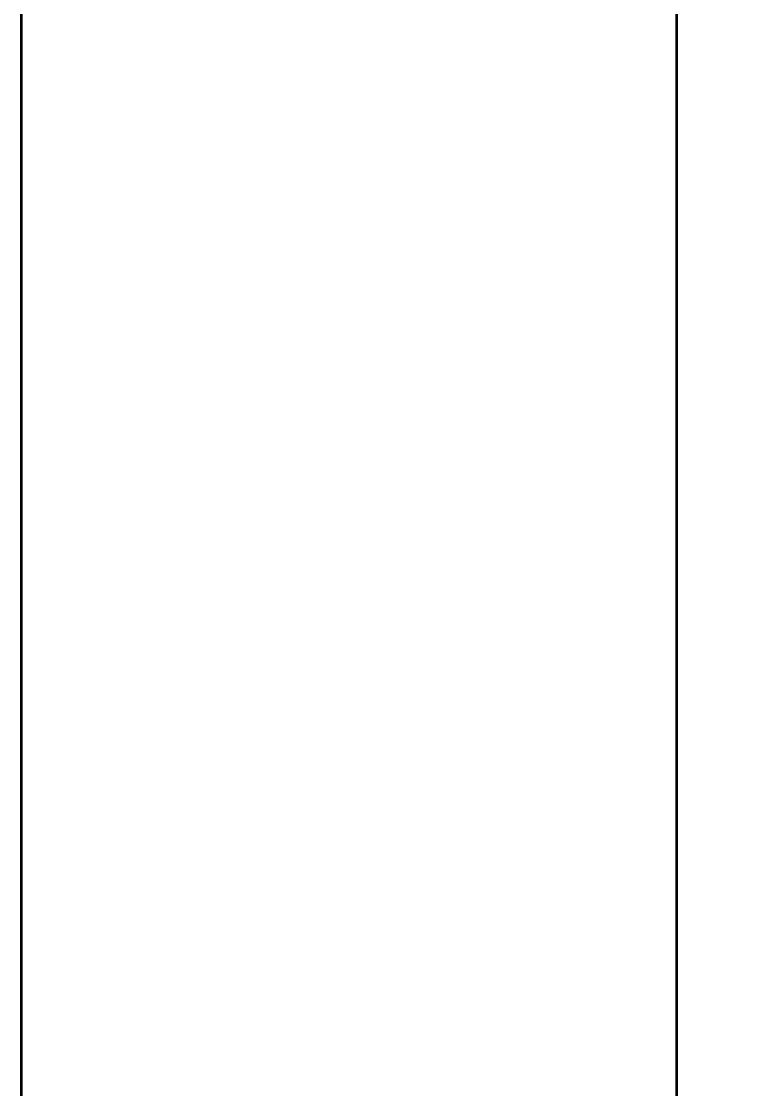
# Model space of a CAD drawing. Header units: millimetres. Extents: x -176 to 3932, y -325 to 2058.
# Drawn here: x 1427.7 to 1510.2, y 412.3 to 534.4 of the extents above; entities that cross this region are included whole.
import ezdxf

# ---------------------------------------------------------------- set-up
doc = ezdxf.new("R2010")
doc.units = ezdxf.units.MM
doc.styles.get("Standard").update_dxf_attribs({"font": 'arial.ttf'})
doc.dimstyles.new('CGJ', dxfattribs={"dimscale": 13, "dimtxt": 2.25, "dimasz": 2.25, "dimexe": 1, "dimexo": 1.25, "dimgap": 1.15, "dimtad": 1, "dimtoh": 1, "dimdec": 1, "dimdsep": 46, "dimtxsty": 'Standard', "dimcen": 0, "dimclrd": 2, "dimclre": 2, "dimclrt": 2, "dimadec": 0, "dimazin": 0, "dimtfac": 1, "dimtdec": 1, "dimtmove": 0, "dimatfit": 0, "dimfxl": 1, "dimtolj": 1, "dimtzin": 0, "dimlwe": -1, "dimarcsym": 2})

# ---------------------------------------------------------------- blocks, each defined once
blk = doc.blocks.new('Drawing View5')
at = {"color": 7, "linetype": 'Continuous', "lineweight": 35}
for p, q in [((1258.6, -313), (1258.6, 237)), ((1258.6, -313), (1258.6, 237)), ((1183.6, -288), (1183.6, 212)), ((1183.6, 22.57), (1183.6, 203.15))]:
    blk.add_line(p, q, dxfattribs=at)
blk = doc.blocks.new('*D62')
at = {"color": 2, "transparency": 16777216}
for p, q in [((1493.97, 600), (1663.55, 600)), ((1493.97, 0), (1663.55, 0))]:
    blk.add_line(p, q, dxfattribs=at)
at = {"color": 2, "lineweight": -2, "transparency": 16777216}
blk.add_line((1650.55, 570.75), (1650.55, 29.25), dxfattribs=at)
at = {"color": 2, "lineweight": -3, "transparency": 16777216}
for points in [[(1645.68, 570.75), (1655.43, 570.75), (1650.55, 600)], [(1645.68, 29.25), (1655.43, 29.25), (1650.55, 0)]]:
    blk.add_solid(points, dxfattribs=at)
at = {"layer": 'Defpoints', "color": 0, "lineweight": -3, "transparency": 16777216}
for p in [(1477.72, 600), (1477.72, 0), (1650.55, 0)]:
    blk.add_point(p, dxfattribs=at)
at = {"color": 2, "transparency": 16777216, "insert": (1620.48, 300), "char_height": 29.25, "attachment_point": 5, "rotation": 90}
blk.add_mtext('\\A1;600 / 700 / 750 / 800', dxfattribs=at)

msp = doc.modelspace()

# ---------------------------------------------------------------- block references
at = {"lineweight": 0}
msp.add_blockref('Drawing View5', (244.12, 338), dxfattribs=at)

# ---------------------------------------------------------------- dimensions: what is measured, and where the dimension line sits
dim = msp.add_linear_dim(base=(1650.55, 0), p1=(1477.72, 600), p2=(1477.72, 0), angle=90, text='<> / 700 / 750 / 800', dimstyle='CGJ')
dim.commit()
dim.dimension.update_dxf_attribs({"geometry": '*D62', "text_midpoint": (1620.48, 300)})

doc.saveas('drawing.dxf')
